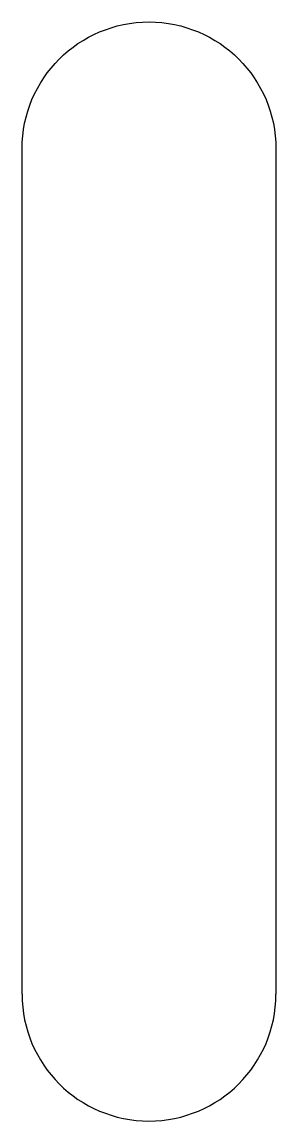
# Model space of a CAD drawing. Extents: x -2.9 to 3.1, y -13.5 to 12.5.
import ezdxf

# ---------------------------------------------------------------- set-up
doc = ezdxf.new("R2010")
doc.units = 0
doc.header["$MEASUREMENT"] = 0
doc.layers.get('0').update_dxf_attribs({"linetype": 'CONTINUOUS'})

msp = doc.modelspace()

# ---------------------------------------------------------------- linework, layer by layer
at = {"linetype": 'CONTINUOUS'}
for p, q in [((-2.91175, -10.518793), (-2.91175, 9.481207)), ((3.08825, 9.481207), (3.08825, -10.518793))]:
    msp.add_line(p, q, dxfattribs=at)
at = {"linetype": 'CONTINUOUS', "extrusion": (0, 0, -1)}
msp.add_arc((-0.08825, 9.481207), 3, 0, 180, dxfattribs=at)
at = {"linetype": 'CONTINUOUS'}
msp.add_arc((0.08825, -10.518793), 3, 180, 0, dxfattribs=at)

doc.saveas('drawing.dxf')
